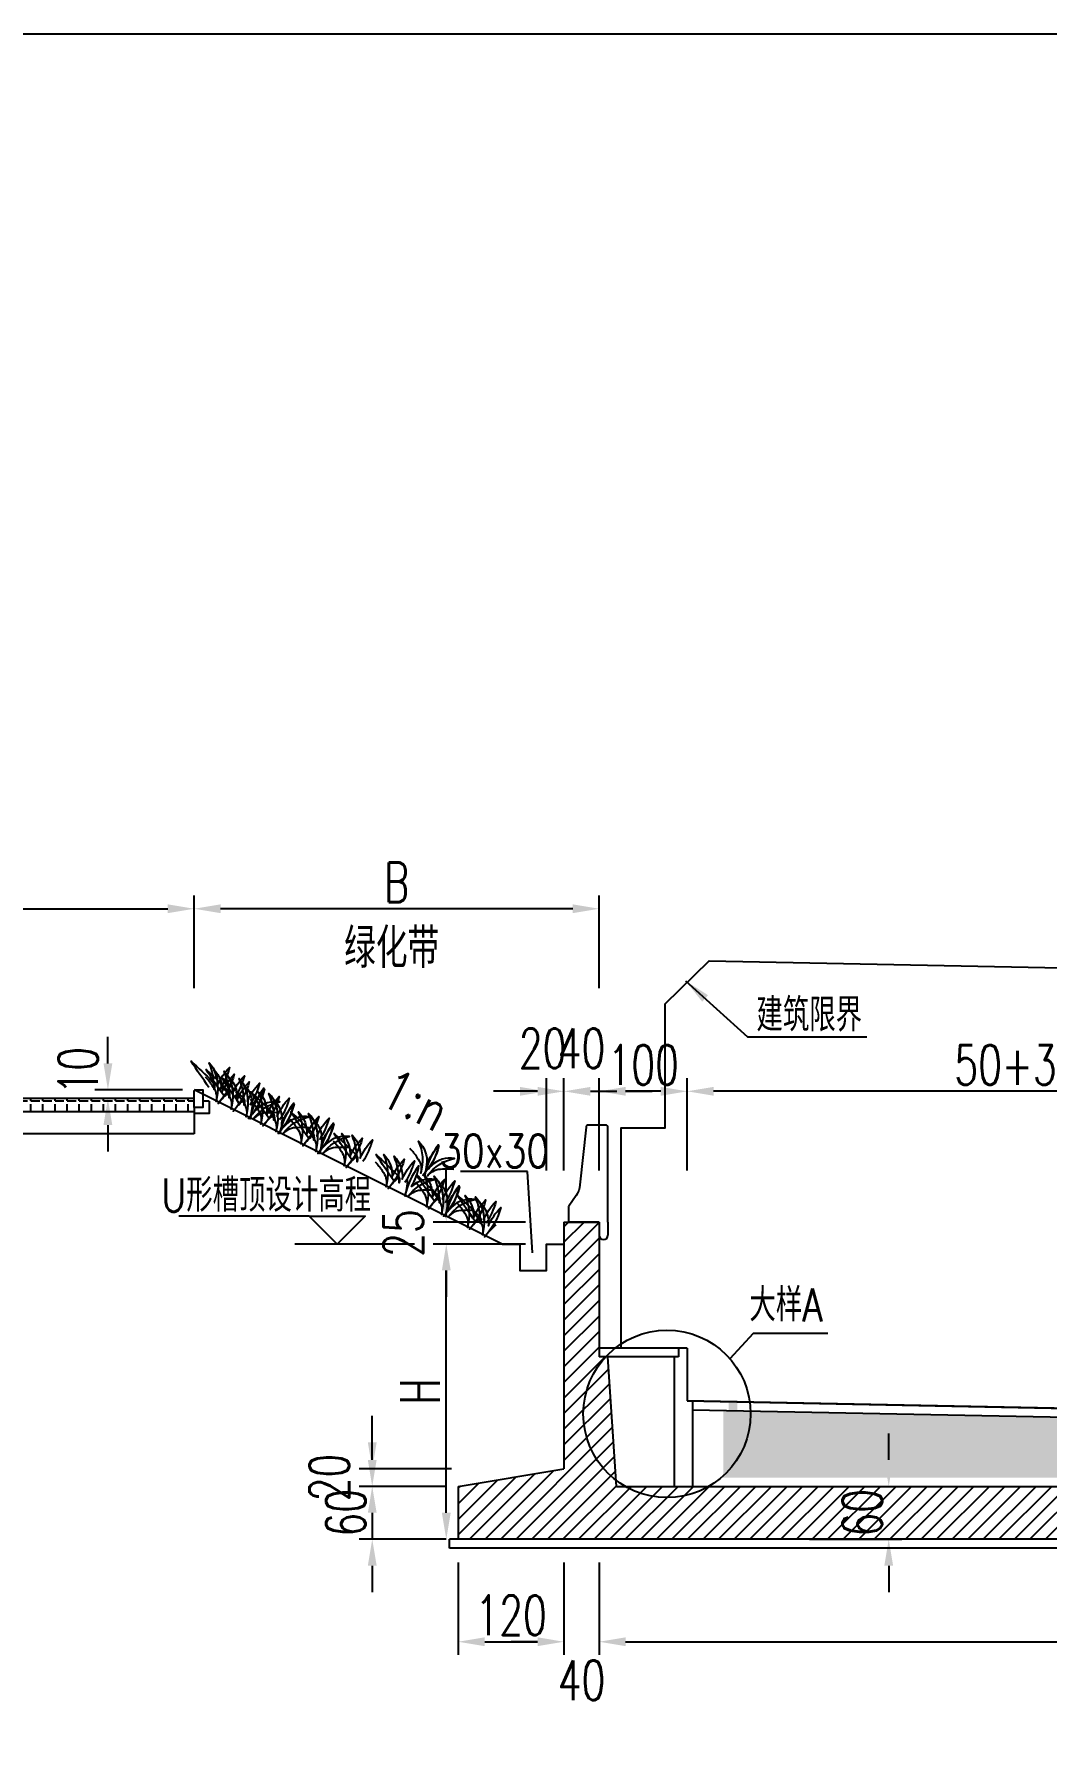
# Model space of a CAD drawing. Header units: millimetres. Extents: x -5615 to 11854, y -4751 to 15404.
# Drawn here: x -534 to 615, y 13476 to 15404 of the extents above; entities that cross this region are included whole.
import ezdxf
from ezdxf.enums import TextEntityAlignment as Align

# ---------------------------------------------------------------- set-up
doc = ezdxf.new("R2010")
doc.units = ezdxf.units.MM
doc.header["$LTSCALE"] = 0.25
doc.header["$MEASUREMENT"] = 0
for name, color, linetype in [('1', 3, 'Continuous'), ('3', 3, 'Continuous'), ('填充', 8, 'Continuous'), ('建筑限界', 9, 'Continuous'), ('文字', 7, 'Continuous'), ('标注', 7, 'Continuous'), ('次轮廓线', 7, 'Continuous'), ('路面结构', 2, 'Continuous'), ('轮廓线', 1, 'Continuous')]:
    doc.layers.add(name, color=color, linetype=linetype)
doc.styles.get("Standard").update_dxf_attribs({"font": 'simplex1.shx', "width": 0.7, "bigfont": 'hztxt.shx'})
doc.dimstyles.new('150', dxfattribs={"dimscale": 15, "dimtxt": 3, "dimasz": 2, "dimexe": 1, "dimexo": 1, "dimgap": 0.5, "dimtad": 1, "dimdec": 1, "dimdsep": 46, "dimtxsty": 'Standard', "dimcen": 0.5, "dimadec": 0, "dimazin": 0, "dimtfac": 1, "dimtdec": 1, "dimtofl": 0, "dimtmove": 2, "dimatfit": 3, "dimfxl": 0, "dimtolj": 1, "dimtzin": 0, "dimarcsym": 0})

# ---------------------------------------------------------------- blocks, each defined once
blk = doc.blocks.new('*D111')
at = {"layer": '标注', "color": 0, "lineweight": -2}
for p, q in [((-52.1315214176575, 13669.92269781714), (-52.1315214176575, 13564.92269781714)), ((67.8684785823425, 13669.92269781714), (67.8684785823425, 13564.92269781714)), ((-22.1315214176575, 13579.92269781714), (37.8684785823425, 13579.92269781714))]:
    blk.add_line(p, q, dxfattribs=at)
at = {"layer": '标注', "color": 0}
for points in [[(-22.1315214176575, 13584.92269781714), (-22.1315214176575, 13574.92269781714), (-52.1315214176575, 13579.92269781714)], [(37.8684785823425, 13584.92269781714), (37.8684785823425, 13574.92269781714), (67.8684785823425, 13579.92269781714)]]:
    blk.add_solid(points, dxfattribs=at)
at = {"layer": '标注', "color": 0, "insert": (7.868478582342503, 13609.92269781714), "char_height": 45, "attachment_point": 5}
blk.add_mtext('\\A1;120', dxfattribs=at)
blk = doc.blocks.new('*D112')
at = {"layer": '标注', "color": 0, "lineweight": -2}
for p, q in [((67.8684785823425, 13669.92269781714), (67.8684785823425, 13564.92269781714)), ((107.8684785823425, 13669.92269781714), (107.8684785823425, 13564.92269781714)), ((37.8684785823425, 13579.92269781714), (7.868478582342505, 13579.92269781714)), ((137.8684785823425, 13579.92269781714), (167.8684785823425, 13579.92269781714))]:
    blk.add_line(p, q, dxfattribs=at)
at = {"layer": '标注', "color": 0}
for points in [[(37.8684785823425, 13584.92269781714), (37.8684785823425, 13574.92269781714), (67.8684785823425, 13579.92269781714)], [(137.8684785823425, 13584.92269781714), (137.8684785823425, 13574.92269781714), (107.8684785823425, 13579.92269781714)]]:
    blk.add_solid(points, dxfattribs=at)
at = {"layer": '标注', "color": 0, "insert": (87.8684785823425, 13536.20894078703), "char_height": 45, "attachment_point": 5}
blk.add_mtext('\\A1;40', dxfattribs=at)
blk = doc.blocks.new('*D113')
at = {"layer": '标注', "color": 0, "lineweight": -2}
for p, q in [((107.8684785823425, 13669.92269781714), (107.8684785823425, 13564.92269781714)), ((1382.868478582343, 13669.92269781714), (1382.868478582343, 13564.92269781714)), ((137.8684785823425, 13579.92269781714), (1352.868478582343, 13579.92269781714))]:
    blk.add_line(p, q, dxfattribs=at)
at = {"layer": '标注', "color": 0}
for points in [[(137.8684785823425, 13584.92269781714), (137.8684785823425, 13574.92269781714), (107.8684785823425, 13579.92269781714)], [(1352.868478582343, 13584.92269781714), (1352.868478582343, 13574.92269781714), (1382.868478582343, 13579.92269781714)]]:
    blk.add_solid(points, dxfattribs=at)
at = {"layer": '标注', "color": 0, "insert": (745.3684785823425, 13609.92269781714), "char_height": 45, "attachment_point": 5}
blk.add_mtext('\\A1;1275', dxfattribs=at)
blk = doc.blocks.new('*D118')
at = {"layer": '标注', "color": 0, "lineweight": -2}
for p, q in [((-149.8494937678873, 13786.23591390745), (-149.8494937678873, 13816.23591390745)), ((-67.13152141765751, 13756.23591390745), (-164.8494937678873, 13756.23591390745)), ((-67.13152141765735, 13696.23591390745), (-164.8494937678873, 13696.23591390745)), ((-149.8494937678873, 13666.23591390745), (-149.8494937678873, 13636.23591390745))]:
    blk.add_line(p, q, dxfattribs=at)
at = {"layer": '标注', "color": 0}
for points in [[(-154.8494937678873, 13786.23591390745), (-144.8494937678873, 13786.23591390745), (-149.8494937678873, 13756.23591390745)], [(-154.8494937678873, 13666.23591390745), (-144.8494937678873, 13666.23591390745), (-149.8494937678873, 13696.23591390745)]]:
    blk.add_solid(points, dxfattribs=at)
at = {"layer": '标注', "color": 0, "insert": (-179.8494937678895, 13726.23591390745), "char_height": 45, "attachment_point": 5, "rotation": 90}
blk.add_mtext('\\A1;60', dxfattribs=at)
blk = doc.blocks.new('*D119')
at = {"layer": '标注', "color": 0, "lineweight": -2}
for p, q in [((-149.8494937678873, 13806.23591390745), (-149.8494937678873, 13836.23591390745)), ((-59.84949376788735, 13776.23591390745), (-164.8494937678873, 13776.23591390745)), ((-67.13152141765751, 13756.23591390745), (-164.8494937678874, 13756.23591390745)), ((-149.8494937678874, 13726.23591390745), (-149.8494937678874, 13696.23591390745))]:
    blk.add_line(p, q, dxfattribs=at)
at = {"layer": '标注', "color": 0}
for points in [[(-154.8494937678873, 13806.23591390745), (-144.8494937678873, 13806.23591390745), (-149.8494937678873, 13776.23591390745)], [(-154.8494937678874, 13726.23591390745), (-144.8494937678874, 13726.23591390745), (-149.8494937678874, 13756.23591390745)]]:
    blk.add_solid(points, dxfattribs=at)
at = {"layer": '标注', "color": 0, "insert": (-198.5994937678896, 13766.23591390745), "char_height": 45, "attachment_point": 5, "rotation": 90}
blk.add_mtext('\\A1;20', dxfattribs=at)
blk = doc.blocks.new('*D120')
at = {"layer": '标注', "color": 0, "lineweight": -2}
for p, q in [((436.6687568407087, 13786.23591390745), (436.6687568407087, 13816.23591390745)), ((346.6687568407087, 13756.23591390745), (451.6687568407087, 13756.23591390745)), ((346.6687568407087, 13696.23591390745), (451.6687568407087, 13696.23591390745)), ((436.6687568407087, 13666.23591390745), (436.6687568407087, 13636.23591390745))]:
    blk.add_line(p, q, dxfattribs=at)
at = {"layer": '标注', "color": 0}
for points in [[(431.6687568407087, 13786.23591390745), (441.6687568407087, 13786.23591390745), (436.6687568407087, 13756.23591390745)], [(431.6687568407087, 13666.23591390745), (441.6687568407087, 13666.23591390745), (436.6687568407087, 13696.23591390745)]]:
    blk.add_solid(points, dxfattribs=at)
at = {"layer": '标注', "color": 0, "insert": (406.6687568407065, 13726.23591390745), "char_height": 45, "attachment_point": 5, "rotation": 90}
blk.add_mtext('\\A1;60', dxfattribs=at)
blk = doc.blocks.new('*D121')
at = {"layer": '标注', "color": 0, "lineweight": -2}
for p, q in [((67.86847858234252, 14114.54775119438), (67.86847858234253, 14219.54775119438)), ((107.8684785823425, 14114.54775119438), (107.8684785823425, 14219.54775119438)), ((37.86847858234253, 14204.54775119438), (7.868478582342533, 14204.54775119438)), ((137.8684785823425, 14204.54775119438), (167.8684785823425, 14204.54775119438))]:
    blk.add_line(p, q, dxfattribs=at)
at = {"layer": '标注', "color": 0}
for points in [[(37.86847858234253, 14209.54775119438), (37.86847858234253, 14199.54775119438), (67.86847858234253, 14204.54775119438)], [(137.8684785823425, 14209.54775119438), (137.8684785823425, 14199.54775119438), (107.8684785823425, 14204.54775119438)]]:
    blk.add_solid(points, dxfattribs=at)
at = {"layer": '标注', "color": 0, "insert": (87.86847858234253, 14253.29775119438), "char_height": 45, "attachment_point": 5}
blk.add_mtext('\\A1;40', dxfattribs=at)
blk = doc.blocks.new('*D140')
at = {"layer": '标注', "color": 0, "lineweight": -2}
for p, q in [((24.2229863530083, 14031.23591390745), (-80.77701364699169, 14031.23591390745)), ((-65.77701364699178, 13726.23591390745), (-65.7770136469917, 14001.23591390745)), ((-65.77701364699178, 13696.23591390745), (-80.77701364699178, 13696.23591390745))]:
    blk.add_line(p, q, dxfattribs=at)
at = {"layer": '标注', "color": 0}
for points in [[(-70.7770136469917, 14001.23591390745), (-60.7770136469917, 14001.23591390745), (-65.7770136469917, 14031.23591390745)], [(-70.77701364699178, 13726.23591390745), (-60.77701364699177, 13726.23591390745), (-65.77701364699178, 13696.23591390745)]]:
    blk.add_solid(points, dxfattribs=at)
at = {"layer": '标注', "color": 0, "insert": (-95.77701364699396, 13863.73591390745), "char_height": 45, "attachment_point": 5, "rotation": 90}
blk.add_mtext('\\A1;H', dxfattribs=at)
blk = doc.blocks.new('*D141')
at = {"layer": '标注', "color": 0, "lineweight": -2}
for p, q in [((207.8684785823291, 14114.54775119438), (207.8684785823291, 14219.54775119438)), ((1382.86847858233, 14114.54775119438), (1382.86847858233, 14219.54775119438)), ((1352.86847858233, 14204.54775119438), (237.8684785823291, 14204.54775119438))]:
    blk.add_line(p, q, dxfattribs=at)
at = {"layer": '标注', "color": 0}
for points in [[(237.8684785823291, 14209.54775119438), (237.8684785823291, 14199.54775119438), (207.8684785823291, 14204.54775119438)], [(1352.86847858233, 14209.54775119438), (1352.86847858233, 14199.54775119438), (1382.86847858233, 14204.54775119438)]]:
    blk.add_solid(points, dxfattribs=at)
at = {"layer": '标注', "color": 0, "insert": (795.3684785823295, 14234.54775119438), "char_height": 45, "attachment_point": 5}
blk.add_mtext('\\A1;50+375+2x350+50=1175', dxfattribs=at)
blk = doc.blocks.new('*D142')
at = {"layer": '标注', "color": 0, "lineweight": -2}
for p, q in [((107.8684785823282, 14114.54775119438), (107.8684785823282, 14219.54775119438)), ((207.8684785823291, 14114.54775119438), (207.8684785823291, 14219.54775119438)), ((177.8684785823291, 14204.54775119438), (137.8684785823282, 14204.54775119438))]:
    blk.add_line(p, q, dxfattribs=at)
at = {"layer": '标注', "color": 0}
for points in [[(137.8684785823282, 14209.54775119438), (137.8684785823282, 14199.54775119438), (107.8684785823282, 14204.54775119438)], [(177.8684785823291, 14209.54775119438), (177.8684785823291, 14199.54775119438), (207.8684785823291, 14204.54775119438)]]:
    blk.add_solid(points, dxfattribs=at)
at = {"layer": '标注', "color": 0, "insert": (157.8684785823287, 14234.54775119438), "char_height": 45, "attachment_point": 5}
blk.add_mtext('\\A1;100', dxfattribs=at)
blk = doc.blocks.new('*D281')
at = {"layer": '标注', "color": 0, "lineweight": -2}
for p, q in [((-352.1315214176557, 14321.71377721648), (-352.1315214176557, 14426.71377721648)), ((107.8684785823425, 14321.71377721648), (107.8684785823425, 14426.71377721648)), ((77.86847858234253, 14411.71377721648), (-322.1315214176557, 14411.71377721648))]:
    blk.add_line(p, q, dxfattribs=at)
at = {"layer": '标注', "color": 0}
for points in [[(-322.1315214176557, 14416.71377721648), (-322.1315214176557, 14406.71377721648), (-352.1315214176557, 14411.71377721648)], [(77.86847858234253, 14416.71377721648), (77.86847858234253, 14406.71377721648), (107.8684785823425, 14411.71377721648)]]:
    blk.add_solid(points, dxfattribs=at)
at = {"layer": '标注', "color": 0, "insert": (-122.1315214176566, 14441.71377721648), "char_height": 45, "attachment_point": 5}
blk.add_mtext('\\A1;B', dxfattribs=at)
blk = doc.blocks.new('*D280')
at = {"layer": '标注', "color": 0, "lineweight": -2}
for p, q in [((-827.1315214176557, 14321.71377721648), (-827.1315214176557, 14426.71377721648)), ((-352.1315214176557, 14321.71377721648), (-352.1315214176557, 14426.71377721648)), ((-797.1315214176557, 14411.71377721648), (-382.1315214176557, 14411.71377721648))]:
    blk.add_line(p, q, dxfattribs=at)
at = {"layer": '标注', "color": 0}
for points in [[(-797.1315214176557, 14416.71377721648), (-797.1315214176557, 14406.71377721648), (-827.1315214176557, 14411.71377721648)], [(-382.1315214176557, 14416.71377721648), (-382.1315214176557, 14406.71377721648), (-352.1315214176557, 14411.71377721648)]]:
    blk.add_solid(points, dxfattribs=at)
at = {"layer": '标注', "color": 0, "insert": (-589.6315214176557, 14441.71377721648), "char_height": 45, "attachment_point": 5}
blk.add_mtext('\\A1;475', dxfattribs=at)
blk = doc.blocks.new('*D282')
at = {"layer": '标注', "color": 0, "lineweight": -2}
for p, q in [((-450.044247741387, 14236.23591390744), (-450.044247741387, 14266.23591390744)), ((-365.1315214176566, 14206.23591390744), (-465.044247741387, 14206.23591390744)), ((-367.1315214176557, 14196.23591390744), (-465.044247741387, 14196.23591390744)), ((-450.044247741387, 14166.23591390744), (-450.044247741387, 14136.23591390744))]:
    blk.add_line(p, q, dxfattribs=at)
at = {"layer": '标注', "color": 0}
for points in [[(-455.044247741387, 14236.23591390744), (-445.044247741387, 14236.23591390744), (-450.044247741387, 14206.23591390744)], [(-455.044247741387, 14166.23591390744), (-445.044247741387, 14166.23591390744), (-450.044247741387, 14196.23591390744)]]:
    blk.add_solid(points, dxfattribs=at)
at = {"layer": '标注', "color": 0, "insert": (-483.8116550197574, 14227.86510208247), "char_height": 45, "attachment_point": 5, "rotation": 90}
blk.add_mtext('\\A1;10', dxfattribs=at)
blk = doc.blocks.new('*D287')
at = {"layer": '标注', "color": 0, "lineweight": -2}
for p, q in [((-65.77701364699139, 14086.23591390745), (-65.77701364699138, 14116.23591390745)), ((24.22298635300862, 14056.23591390745), (-80.77701364699138, 14056.23591390745)), ((-17.13152141765746, 14031.23591390745), (-80.7770136469914, 14031.23591390745)), ((-65.7770136469914, 14001.23591390745), (-65.77701364699142, 13971.23591390745))]:
    blk.add_line(p, q, dxfattribs=at)
at = {"layer": '标注', "color": 0}
for points in [[(-70.77701364699139, 14086.23591390745), (-60.77701364699139, 14086.23591390745), (-65.77701364699139, 14056.23591390745)], [(-70.7770136469914, 14001.23591390745), (-60.77701364699141, 14001.23591390745), (-65.7770136469914, 14031.23591390745)]]:
    blk.add_solid(points, dxfattribs=at)
at = {"layer": '标注', "color": 0, "insert": (-114.5270136469937, 14043.73591390745), "char_height": 45, "attachment_point": 5, "rotation": 90}
blk.add_mtext('\\A1;25', dxfattribs=at)
blk = doc.blocks.new('*D289')
at = {"color": 0, "lineweight": -2}
for p, q in [((47.86847858234251, 14114.54775119438), (47.86847858234252, 14219.54775119438)), ((67.86847858234253, 14114.54775119438), (67.86847858234255, 14219.54775119438)), ((17.86847858234251, 14204.54775119438), (-12.13152141765749, 14204.54775119438)), ((97.86847858234255, 14204.54775119438), (127.8684785823425, 14204.54775119438))]:
    blk.add_line(p, q, dxfattribs=at)
at = {"color": 0}
for points in [[(17.86847858234251, 14209.54775119438), (17.86847858234251, 14199.54775119438), (47.86847858234251, 14204.54775119438)], [(97.86847858234255, 14209.54775119438), (97.86847858234255, 14199.54775119438), (67.86847858234255, 14204.54775119438)]]:
    blk.add_solid(points, dxfattribs=at)
at = {"color": 0, "insert": (43.64044113400453, 14253.29775119438), "char_height": 45, "attachment_point": 5}
blk.add_mtext('\\A1;20', dxfattribs=at)

msp = doc.modelspace()

# ---------------------------------------------------------------- hatches: boundary and pattern name
at = {"layer": '填充'}
h = msp.add_hatch(dxfattribs=at)
h.set_pattern_fill('ANGLE', color=256, scale=50, style=0)
h.set_pattern_definition([(7.016477563892661e-15, (-69.99999999999906, 9546.389260712505), (0, 13.75), [9.999999999999998, -3.749999999999999]), (90, (-69.99999999999906, 9546.389260712505), (-13.75, 8.419168682528844e-16), [10, -3.75])])
h.paths.add_polyline_path([(-352.1315214176557, 14196.23591390744), (-352.1315214176557, 14181.23591390744), (-827.1315214176552, 14181.23591390744), (-827.1315214176557, 14196.23591390744)])
h = msp.add_hatch(dxfattribs=at)
h.set_pattern_fill('ANSI31', color=256, scale=100, style=0)
h.set_pattern_definition([(45, (0, 0), (-8.838834764831843, 8.838834764831844), [])])
h.paths.add_polyline_path([(232.3263399183552, 13756.23591390745), (137.3484534280867, 13756.23591390745, 0.2678771760610429)], flags=17)
h.paths.add_polyline_path([(117.8684785823427, 13903.23591390744), (115.2948503334721, 13903.23591390744, 0.1896001760084784), (89.83739667322084, 13838.51470989682, 0.2333694449542162), (127.0628752786967, 13763.10181525914)], flags=17)
h.paths.add_polyline_path([(1482.868478582342, 13696.23591390745), (1482.868478582342, 13756.23591390745), (232.3263399183553, 13756.23591390745, -0.2678771760610434), (137.3484534280866, 13756.23591390745), (127.5133567911507, 13756.23591390745), (127.0628752786965, 13763.10181525914, -0.233369444954216), (89.83739667322084, 13838.51470989682, -0.1896001760084784), (115.2948503334721, 13903.23591390744), (107.8684785823425, 13903.23591390744), (107.8684785823425, 14056.23591390745), (67.86847858234253, 14056.23591390745), (67.8684785823425, 13776.23591390745), (-52.13152141765753, 13756.23591390745), (-52.13152141765752, 13696.23591390745)])
h.paths.add_polyline_path([(372.9187568407065, 13697.66091390745), (372.9187568407065, 13754.81091390745), (440.4187568407065, 13754.81091390745), (440.4187568407065, 13697.66091390745)], flags=24)
h = msp.add_hatch(dxfattribs=at)
h.set_pattern_fill('AR-CONC', color=256, scale=5, style=0)
h.set_pattern_definition([(130, (2965.736957164671, 9381.389260712496), (-35.86300913003767, -3.137606749129755), [3.75, -41.25]), (185, (2965.736957164671, 9381.389260712496), (6.937566680650001, 37.60960668500059), [3, -33]), (79.54860000000001, (2962.748373164672, 9381.127793712496), (-28.92546908570108, 34.47197710304768), [3.1870095, -35.0571056]), (133.8158, (2965.736957164671, 9391.389260712496), (-53.36205243128222, -8.275950716450904), [5.625, -61.875]), (83.3644, (2961.290119914672, 9390.699595362496), (-46.73313527743517, 48.70589354502209), [4.780514399999996, -52.58564999999997]), (188.8158, (2965.736957164671, 9391.389260712496), (-46.73309725668136, 48.70593004626623), [4.499999999999996, -49.49999999999997]), (159, (2960.736957164671, 9388.889260712496), (-29.84535260592308, -20.13094453326694), [3.75, -41.25]), (214, (2960.736957164671, 9388.889260712496), (-12.16576659607909, 36.25750225234265), [3, -33]), (108.5486, (2958.249845514672, 9387.211680412496), (-42.0111314290745, 16.12652483549762), [3.187009499999998, -35.05710559999997]), (142.5, (2965.736957164671, 9381.389260712496), (-0.6079927658645334, 16.64469269156557), [0, -32.59999999999999, 0, -33.5, 0, -33.125]), (172.5, (2965.736957164671, 9381.389260712496), (-13.15347687210743, 19.72058559411801), [0, -19.1, 0, -31.85, 0, -12.625]), (212.5, (2976.886957164672, 9381.389260712496), (-26.69112180862045, -1.12774358671899), [0, -12.49999999999999, 0, -38.99999999999997, 0, -51.74999999999997]), (222.5, (2981.886957164672, 9381.389260712496), (-29.15930846711931, 5.005249116615882), [0, -16.25, 0, -25.9, 0, -36.75])])
h.paths.add_polyline_path([(1382.86847858233, 13819.73591390744), (1482.868478582329, 13817.73591390744), (1482.868478582329, 13766.23591390744), (1382.86847858233, 13766.23591390744)])
h.paths.add_polyline_path([(248.8684785823291, 13842.41591390744), (254.8684785823291, 13842.29591390744), (254.8684785823291, 13852.29591390744), (264.86847858233, 13852.09591390744), (264.8684785823282, 13842.09591390744), (279.7806543084055, 13841.79767039292, -0.008641305280392253), (279.8373966732208, 13838.51470989682, -0.2108359272840689), (248.8684785823291, 13768.33621924941)])
edge = h.paths.add_edge_path()
edge.add_line((1327.868478582342, 13766.23591390744), (1327.868478582342, 13820.83591390744))
edge.add_line((1327.868478582342, 13820.83591390744), (279.7806543084055, 13841.79767039292))
edge.add_arc((184.8373966731945, 13838.51470989682), 95.00000000002632, -49.53737339331849, 1.98039199580478, ccw=False)
edge.add_line((246.4878277367982, 13766.23591390744), (1327.868478582342, 13766.23591390744))

# ---------------------------------------------------------------- linework, layer by layer
for p, q in [((-352.1315214176557, 14181.23591390744), (-827.1315214176557, 14181.23591390744)), ((-352.1315214176557, 14156.23591390744), (-827.1315214176557, 14156.23591390744)), ((26.48649260302773, 14113.59814590102), (-49.65208690142026, 14113.59814590102)), ((32.21676964065409, 14021.16485830823), (26.48649260302773, 14113.59814590102)), ((-221.4656276702601, 14063.05571906084), (-369.6161659031274, 14063.05571906084)), ((107.8684785823425, 14056.23591390745), (72.86847858234432, 14056.23591390745)), ((-101.8849409917759, 14031.23591390744), (-237.7736062642591, 14031.23591390744)), ((282.8854357706616, 13929.60163593001), (256.3425532101739, 13901.06079361615)), ((367.4947589686883, 13929.60163593001), (282.8854357706616, 13929.60163593001))]:
    msp.add_line(p, q)
msp.add_lwpolyline([(-3642.808842408347, 15404.42194317582), (5321.535697855645, 15404.42194317582), (5321.535697855645, -4750.69821711781), (-3642.808842408347, -4750.69821711781)], close=True)
msp.add_lwpolyline([(117.8684785823443, 14056.23591390745), (117.8684785823443, 14163.73591390745, 0.414213562373095), (115.3684785823443, 14166.23591390745), (95.4203983563666, 14166.23591390745, 0.3839792986595361), (92.93398881280791, 14163.99623598046), (86.05026103376657, 14098.24781039859, -0.1263331657491093), (81.63381781413773, 14086.35800240123), (73.31505366816044, 14074.37898203102, 0.1529225105705336), (72.86847858234432, 14072.95299250729), (72.86847858234432, 14056.23591390745)], format="xyb")
msp.add_circle((184.8373966732208, 13838.51470989682), 95)
at = {"layer": '1', "color": 1, "linetype": 'Continuous'}
msp.add_line((-352.1315214176557, 14186.23591390744), (-352.1315214176557, 14156.23591390744), dxfattribs=at)
msp.add_lwpolyline([(-352.1315214176557, 14204.23591390744, -0.414213562373095), (-350.1315214176575, 14206.23591390744), (-342.1315214176557, 14206.23591390744), (-342.1315214176557, 14186.23591390744), (-352.1315214176557, 14186.23591390744)], format="xyb", close=True, dxfattribs=at)
msp.add_lwpolyline([(-335.1315214176557, 14193.23591390744), (-335.1315214176557, 14179.23591390744), (-352.1315214176557, 14179.23591390744)], dxfattribs=at)
at = {"layer": '3', "color": 9}
for points in [[(-335.2974346956815, 14209.04998964486, -0.01337500896719315), (-355.4996691022965, 14238.74424425296, -0.001491993746188416), (-331.4625811834288, 14215.83340193799, -0.3024069964446792), (-329.4317689903518, 14206.71209475353, 0.1063995794464212), (-335.1195825832382, 14236.91341160791, -0.2267194896298997), (-325.783109443213, 14210.96718985532, -0.09120295402058273), (-311.8994244716204, 14231.6360631917, -0.074281971914058), (-322.8960597170916, 14206.96322693202)], [(-339.519133623844, 14221.16717115475, -0.03949780347352688), (-331.5846083185133, 14210.86111083704, -0.232086957546342), (-327.2121555842391, 14192.84205781191, 0.1911866529753958), (-329.8091989490977, 14229.22491512235, -0.2267194896298997), (-320.4727258090725, 14203.27869336976, -0.09120295402058273), (-306.5890408374762, 14223.94756670614, -0.12390744431983), (-324.842817873649, 14190.77493913743, -0.06249467686856387), (-311.6443873230287, 14204.21411659545)], [(-318.3238339383261, 14199.62901608736, -0.01337500896719315), (-338.526068344941, 14229.32327069545, -0.001491993746188416), (-314.4889804260733, 14206.41242838048, -0.3024069964446792), (-312.4581682329963, 14197.29112119603, 0.1063995794464212), (-318.1459818258827, 14227.49243805041, -0.2267194896298997), (-308.8095086858575, 14201.54621629782, -0.09120295402058273), (-294.9258237142649, 14222.2150896342, -0.074281971914058), (-305.9224589597361, 14197.54225337452)], [(-322.37562383558, 14212.59541626062, -0.03949780347352688), (-314.4410985302493, 14202.28935594291, -0.232086957546342), (-310.068645795975, 14184.27030291778, 0.1911866529753958), (-312.6656891608336, 14220.65316022822, -0.2267194896298997), (-303.3292160208084, 14194.70693847563, -0.09120295402058273), (-289.4455310492121, 14215.37581181201, -0.12390744431983), (-307.6993080853849, 14182.2031842433, -0.06249467686856387), (-294.5008775347646, 14195.64236170133)], [(-301.180324150062, 14191.05726119323, -0.01337500896719315), (-321.3825585566769, 14220.75151580133, -0.001491993746188416), (-297.3454706378093, 14197.84067348636, -0.3024069964446792), (-295.3146584447322, 14188.7193663019, 0.1063995794464212), (-301.0024720376186, 14218.92068315628, -0.2267194896298997), (-291.6659988975935, 14192.97446140369, -0.09120295402058273), (-277.7823139260008, 14213.64333474007, -0.074281971914058), (-288.778949171472, 14188.97049848039)], [(-305.2321140473168, 14204.02366136649, -0.03949780347352688), (-297.2975887419866, 14193.71760104877, -0.232086957546342), (-292.9251360077124, 14175.69854802365, 0.1911866529753958), (-295.5221793725709, 14212.08140533409, -0.2267194896298997), (-286.1857062325457, 14186.1351835815, -0.09120295402058273), (-272.3020212609495, 14206.80405691788, -0.12390744431983), (-290.5557982971222, 14173.63142934917, -0.06249467686856387), (-277.357367746502, 14187.0706068072)], [(-288.6029346468554, 14195.70907166626, -0.03949780347352688), (-280.6684093415251, 14185.40301134855, -0.232086957546342), (-276.2959566072504, 14167.38395832341, 0.1911866529753958), (-278.8929999721095, 14203.76681563386, -0.2267194896298997), (-269.5565268320843, 14177.82059388127, -0.09120295402058273), (-255.672841860488, 14198.48946721765, -0.12390744431983), (-273.9266188966608, 14165.31683964894, -0.06249467686856387), (-260.7281883460405, 14178.75601710696)], [(-255.2989736338868, 14179.99126433861, 0.03949780347352688), (-268.3045370712539, 14180.15524839224, 0.232086957546342), (-285.3432511319215, 14172.84177876458, -0.1911866529753958), (-254.6787392646565, 14192.59385845896, 0.2267194896298997), (-281.0376005507446, 14184.49530391942, 0.09120295402058273), (-272.8327128645951, 14208.00357589853, 0.12390744431983), (-288.4185486978586, 14173.49697772837, 0.06249467686856387), (-285.5862650618101, 14192.11922864367)], [(-267.4076349613374, 14174.17091659887, -0.01337500896719315), (-287.6098693679528, 14203.86517120696, -0.001491993746188416), (-263.5727814490851, 14180.954328892, -0.3024069964446792), (-261.5419692560076, 14171.83302170754, 0.1063995794464212), (-267.2297828488945, 14202.03433856192, -0.2267194896298997), (-257.8933097088693, 14176.08811680933, -0.09120295402058273), (-244.0096247372767, 14196.75699014571, -0.074281971914058), (-255.0062599827479, 14172.08415388603)], [(-271.4594248585927, 14187.13731677213, -0.03949780347352688), (-263.5248995532625, 14176.83125645441, -0.232086957546342), (-259.1524468189878, 14158.81220342928, 0.1911866529753958), (-261.7494901838468, 14195.19506073973, -0.2267194896298997), (-252.4130170438216, 14169.24883898714, -0.09120295402058273), (-238.5293320722253, 14189.91771232352, -0.12390744431983), (-256.7831091083981, 14156.74508475481, -0.06249467686856387), (-243.5846785577778, 14170.18426221283)], [(-221.5262844451617, 14163.10491974424, 0.03949780347352688), (-234.5318478825293, 14163.26890379787, 0.232086957546342), (-251.5705619431969, 14155.95543417022, -0.1911866529753958), (-220.9060500759315, 14175.7075138646, 0.2267194896298997), (-247.2649113620205, 14167.60895932506, 0.09120295402058273), (-239.06002367587, 14191.11723130416, 0.12390744431983), (-254.6458595091344, 14156.610633134, 0.06249467686856387), (-251.8135758730859, 14175.23288404931)], [(-243.4220103276543, 14173.11860950666, -0.03949780347352688), (-235.4874850223241, 14162.81254918894, -0.232086957546342), (-231.1150322880494, 14144.79349616382, 0.1911866529753958), (-233.7120756529084, 14181.17635347426, -0.2267194896298997), (-224.3756025128832, 14155.23013172167, -0.09120295402058273), (-210.4919175412869, 14175.89900505805, -0.12390744431983), (-228.7456945774597, 14142.72637748934, -0.06249467686856387), (-215.5472640268394, 14156.16555494737)], [(-222.2267106421363, 14151.58045443927, -0.01337500896719315), (-242.4289450487517, 14181.27470904736, -0.001491993746188416), (-218.3918571298841, 14158.36386673239, -0.3024069964446792), (-216.3610449368066, 14149.24255954794, 0.1063995794464212), (-222.0488585296934, 14179.44387640232, -0.2267194896298997), (-212.7123853896682, 14153.49765464973, -0.09120295402058273), (-198.8287004180756, 14174.16652798611, -0.074281971914058), (-209.8253356635468, 14149.49369172643)], [(-226.2785005393916, 14164.54685461253, -0.03949780347352688), (-218.3439752340614, 14154.24079429481, -0.232086957546342), (-213.9715224997867, 14136.22174126968, 0.1911866529753958), (-216.5685658646457, 14172.60459858013, -0.2267194896298997), (-207.2320927246205, 14146.65837682753, -0.09120295402058273), (-193.3484077530242, 14167.32725016391, -0.12390744431983), (-211.602184789197, 14134.15462259521, -0.06249467686856387), (-198.4037542385767, 14147.59380005323)], [(-176.3453601259607, 14140.51445758464, 0.03949780347352688), (-189.3509235633287, 14140.67844163827, 0.232086957546342), (-206.3896376239959, 14133.36497201062, -0.1911866529753958), (-175.7251257567304, 14153.117051705, 0.2267194896298997), (-202.0839870428194, 14145.01849716546, 0.09120295402058273), (-193.879099356669, 14168.52676914456, 0.12390744431983), (-209.4649351899334, 14134.0201709744, 0.06249467686856387), (-206.6326515538849, 14152.64242188971)], [(-194.1334266529111, 14148.47431766929, -0.03949780347352688), (-186.1989013475804, 14138.16825735157, -0.232086957546342), (-181.8264486133062, 14120.14920432644, 0.1911866529753958), (-184.4234919781647, 14156.53206163689, -0.2267194896298997), (-175.0870188381395, 14130.58583988429, -0.09120295402058273), (-161.2033338665437, 14151.25471322067, -0.12390744431983), (-179.457110902716, 14118.08208565197, -0.06249467686856387), (-166.2586803520958, 14131.52126310999)], [(-172.9381269673931, 14126.9361626019, -0.01337500896719315), (-193.1403613740081, 14156.63041720999, -0.001491993746188416), (-169.1032734551404, 14133.71957489502, -0.3024069964446792), (-167.0724612620633, 14124.59826771057, 0.1063995794464212), (-172.7602748549498, 14154.79958456495, -0.2267194896298997), (-163.4238017149246, 14128.85336281236, -0.09120295402058273), (-149.5401167433324, 14149.52223614874, -0.074281971914058), (-160.5367519888032, 14124.84939988906)], [(-106.9899168646484, 14139.90256277516, -0.03949780347352688), (-99.05539155931771, 14129.59650245744, -0.232086957546342), (-94.68293882504346, 14111.57744943231, 0.1911866529753958), (-97.27998218990203, 14147.96030674276, -0.2267194896298997), (-87.94350904987684, 14122.01408499016, -0.09120295402058273), (-74.05982407828103, 14142.68295832654, -0.12390744431983), (-92.31360111445335, 14109.51033075784, -0.06249467686856387), (-79.11517056383306, 14122.94950821586)], [(-57.05677645121747, 14115.87016574727, 0.03949780347352688), (-70.062339888585, 14116.0341498009, 0.232086957546342), (-87.10105394925264, 14108.72068017324, -0.1911866529753958), (-56.43654208198674, 14128.47275986763, 0.2267194896298997), (-82.79540336807574, 14120.37420532809, 0.09120295402058273), (-74.59051568192578, 14143.88247730719, 0.12390744431983), (-90.17635151519013, 14109.37587913703, 0.06249467686856387), (-87.34406787914119, 14127.99813005234)], [(-146.4675314891892, 14124.64137008743, -0.03949780347352688), (-138.533006183859, 14114.33530976971, -0.232086957546342), (-134.1605534495843, 14096.31625674458, 0.1911866529753958), (-136.7575968144433, 14132.69911405503, -0.2267194896298997), (-127.4211236744181, 14106.75289230243, -0.09120295402058273), (-113.5374387028218, 14127.42176563882, -0.12390744431983), (-131.7912157389942, 14094.24913807011, -0.06249467686856387), (-118.5927851883743, 14107.68831552813)], [(-125.2722318036712, 14103.10321502004, -0.01337500896719315), (-145.4744662102862, 14132.79746962813, -0.001491993746188416), (-121.437378291419, 14109.88662731316, -0.3024069964446792), (-119.4065660983415, 14100.76532012871, 0.1063995794464212), (-125.0943796912279, 14130.96663698309, -0.2267194896298997), (-115.7579065512027, 14105.0204152305, -0.09120295402058273), (-101.8742215796105, 14125.68928856688, -0.074281971914058), (-112.8708568250817, 14101.0164523072)], [(-79.3908812874956, 14092.03721816541, 0.03949780347352688), (-92.39644472486313, 14092.20120221904, 0.232086957546342), (-109.4351587855308, 14084.88773259138, -0.1911866529753958), (-78.77064691826487, 14104.63981228576, 0.2267194896298997), (-105.1295082043539, 14096.54125774623, 0.09120295402058273), (-96.92462051820391, 14120.04952972533, 0.12390744431983), (-112.5104563514683, 14085.54293155517, 0.06249467686856387), (-109.6781727154193, 14104.16518247048)], [(-100.7187989806989, 14101.76700383318, -0.03949780347352688), (-92.78427367536867, 14091.46094351547, -0.232086957546342), (-88.41182094109396, 14073.44189049034, 0.1911866529753958), (-91.00886430595253, 14109.82474780078, -0.2267194896298997), (-81.67239116592779, 14083.87852604819, -0.09120295402058273), (-67.78870619433152, 14104.54739938457, -0.12390744431983), (-86.04248323050385, 14071.37477181586, -0.06249467686856387), (-72.84405267988402, 14084.81394927389)], [(-79.52349929518093, 14080.22884876579, -0.01337500896719315), (-99.72573370179586, 14109.92310337389, -0.001491993746188416), (-75.68864578292866, 14087.01226105892, -0.3024069964446792), (-73.65783358985115, 14077.89095387446, 0.1063995794464212), (-79.34564718273757, 14108.09227072884, -0.2267194896298997), (-70.00917404271237, 14082.14604897625, -0.09120295402058273), (-56.1254890711202, 14102.81492231263, -0.074281971914058), (-67.12212431659142, 14078.14208605295)], [(-83.5752891924362, 14093.19524893905, -0.03949780347352688), (-75.64076388710598, 14082.88918862134, -0.232086957546342), (-71.26831115283127, 14064.87013559621, 0.1911866529753958), (-73.86535451768984, 14101.25299290665, -0.2267194896298997), (-64.52888137766465, 14075.30677115406, -0.09120295402058273), (-50.64519640606883, 14095.97564449044, -0.12390744431983), (-68.89897344224116, 14062.80301692173, -0.06249467686856387), (-55.70054289162132, 14076.24219437976)], [(-33.64214877900528, 14069.16285191117, 0.03949780347352688), (-46.64771221637281, 14069.3268359648, 0.232086957546342), (-63.68642627704045, 14062.01336633714, -0.1911866529753958), (-33.02191440977455, 14081.76544603152, 0.2267194896298997), (-59.38077569586355, 14073.66689149198, 0.09120295402058273), (-51.17588800971359, 14097.17516347109, 0.12390744431983), (-66.76172384297794, 14062.66856530093, 0.06249467686856387), (-63.929440206929, 14081.29081621623)], [(-54.06667248871915, 14078.44094058719, -0.03949780347352688), (-46.13214718338847, 14068.13488026948, -0.232086957546342), (-41.75969444911422, 14050.11582724435, 0.1911866529753958), (-44.35673781397279, 14086.49868455479, -0.2267194896298997), (-35.02026467394759, 14060.5524628022, -0.09120295402058273), (-21.13657970235133, 14081.22133613858, -0.12390744431983), (-39.3903567385241, 14048.04870856987, -0.06249467686856387), (-26.19192618790382, 14061.4878860279)], [(-32.87137280320073, 14056.9027855198, -0.01337500896719315), (-53.07360720981612, 14086.5970401279, -0.001491993746188416), (-29.03651929094846, 14063.68619781293, -0.3024069964446792), (-27.00570709787095, 14054.56489062847, 0.1063995794464212), (-32.69352069075782, 14084.76620748285, -0.2267194896298997), (-23.35704755073263, 14058.81998573026, -0.09120295402058273), (-9.473362579140002, 14079.48885906664, -0.074281971914058), (-20.46999782461123, 14054.81602280696)], [(-36.923162700456, 14069.86918569306, -0.03949780347352688), (-28.98863739512578, 14059.56312537535, -0.232086957546342), (-24.61618466085108, 14041.54407235022, 0.1911866529753958), (-27.21322802571009, 14077.92692966066, -0.2267194896298997), (-17.8767548856849, 14051.98070790807, -0.09120295402058273), (-3.993069914088636, 14072.64958124445, -0.12390744431983), (-22.24684695026141, 14039.47695367574, -0.06249467686856387), (-9.048416399641127, 14052.91613113377)]]:
    msp.add_lwpolyline(points, format="xyb", dxfattribs=at)
at = {"layer": '建筑限界'}
for points in [[(132.8684785823434, 13913.23591390744), (132.8684785823434, 14163.23591390744), (182.8684785823434, 14163.23591390744), (182.8684785823434, 14303.73591390743), (232.8684785823433, 14352.73591390743), (1357.868478582344, 14330.23591390743), (1407.868478582344, 14279.23591390743), (1407.868478582345, 13929.73591390745)], [(1382.868478582343, 13829.73591390743), (207.8684785823432, 13853.23591390743)]]:
    msp.add_lwpolyline(points, dxfattribs=at)
at = {"layer": '次轮廓线'}
for p, q in [((207.8684785823291, 13913.23591390744), (107.8684785823282, 13913.23591390744)), ((197.8684785823291, 13903.23591390744), (107.8684785823291, 13903.23591390744)), ((192.8684785823291, 13903.23591390744), (192.8684785823291, 13756.23591390745)), ((197.8684785823291, 13913.23591390744), (197.8684785823291, 13903.23591390744)), ((207.8684785823291, 13913.23591390744), (207.8684785823291, 13853.13591390744)), ((207.8684785823282, 13853.23591390744), (1382.86847858233, 13829.73591390744)), ((213.8684785823291, 13853.11591390744), (213.8684785823291, 13756.23591390745)), ((213.8684785823291, 13843.11591390744), (1482.868478582329, 13817.73591390744)), ((-62.13152141765738, 13686.23591390745), (-62.13152141765738, 13696.23591390745)), ((3027.868478582343, 13686.23591390745), (-62.13152141765738, 13686.23591390745))]:
    msp.add_line(p, q, dxfattribs=at)
msp.add_lwpolyline([(-221.4656276702601, 14063.05571906084), (-157.8260173634673, 14063.05571906084), (-189.6458225168619, 14031.23591390744)], close=True, dxfattribs=at)
at = {"layer": '路面结构', "color": 1}
msp.add_lwpolyline([(-335.1315214176557, 14193.23591390744), (-342.131521417652, 14193.23591390744)], dxfattribs=at)
at = {"layer": '轮廓线'}
for p, q in [((-352.1315214176557, 14196.23591390744), (-827.1315214176557, 14196.23591390744)), ((-2.131521417657467, 14031.23591390745), (-352.1315214176557, 14206.23591390744)), ((67.86847858234252, 14056.23591390745), (107.8684785823425, 14056.23591390744)), ((67.86847858234253, 14056.23591390745), (67.86847858234252, 13776.23591390745)), ((107.8684785823425, 14056.23591390745), (107.8684785823425, 13903.23591390744)), ((117.8684785823443, 14056.23591390745), (117.8684785823443, 14041.23591390745)), ((127.5133567911507, 13756.23591390745), (117.8684785823425, 13903.23591390744)), ((-52.13152141765751, 13756.23591390745), (67.86847858234252, 13776.23591390745)), ((-52.13152141765754, 13756.23591390745), (-52.13152141765752, 13696.23591390745)), ((127.5133567911507, 13756.23591390745), (2837.756119031782, 13756.23591390745)), ((3027.868478582343, 13696.23591390745), (-62.13152141765738, 13696.23591390745))]:
    msp.add_line(p, q, dxfattribs=at)
msp.add_lwpolyline([(-2.131521417657495, 14031.23591390745), (17.8684785823425, 14031.23591390745), (17.8684785823425, 14001.23591390745), (47.8684785823425, 14001.23591390745), (47.8684785823425, 14031.23591390745), (67.8684785823425, 14031.23591390745)], dxfattribs=at)
msp.add_arc((112.8684785823443, 14041.23591390745), 5, 180, 7.016477563892661e-15, dxfattribs=at)

# ---------------------------------------------------------------- texts
at = {"layer": '文字', "width": 0.8}
for s, height, p in [('绿化带', 45, (-127.7808313044806, 14367.05684301731)), ('建筑限界', 37.5, (346.4339944289093, 14291.26611674354)), ('30x30', 37.5, (-11.26330513339011, 14136.77017917859)), ('U形槽顶设计高程', 37.50000000000001, (-270.2498883588485, 14086.68253355178)), ('大样A', 37.5, (320.0470578385596, 13962.1835044349))]:
    msp.add_text(s, height=height, dxfattribs=at).set_placement(p, align=Align.MIDDLE_CENTER)
msp.add_text('1:n', height=45, rotation=333.2584345132075, dxfattribs=at).set_placement((-100.8839361108685, 14194.71028812995), align=Align.MIDDLE_CENTER)

# ---------------------------------------------------------------- dimensions: what is measured, and where the dimension line sits
dim = msp.add_linear_dim(base=(67.86847858234255, 14204.54775119438), p1=(47.8684785823425, 14031.23591390745), p2=(67.86847858234253, 14056.23591390745), dimstyle='150')
dim.commit()
dim.dimension.update_dxf_attribs({"geometry": '*D289', "text_midpoint": (43.64044113400453, 14253.29775119438), "dimtype": 160})
at = {"layer": '标注'}
for base, p1, p2, angle, picture, middle in [((-352.1315214176557, 14411.71377721648), (-827.1315214176557, 14196.23591390744), (-352.1315214176557, 14196.23591390744), 180, '*D280', (-589.6315214176557, 14441.71377721648)), ((-65.7770136469914, 14031.23591390745), (67.86847858234253, 14056.23591390745), (-2.131521417657467, 14031.23591390745), 90, '*D287', (-114.5270136469937, 14043.73591390745)), ((-149.8494937678873, 13776.23591390745), (-52.13152141765751, 13756.23591390745), (67.86847858234252, 13776.23591390745), 90, '*D119', (-198.5994937678896, 13766.23591390745)), ((-149.8494937678873, 13756.23591390745), (-52.13152141765736, 13696.23591390745), (-52.13152141765751, 13756.23591390745), 90, '*D118', (-179.8494937678895, 13726.23591390745)), ((436.6687568407087, 13696.23591390745), (127.5133567911507, 13756.23591390745), (-62.13152141765738, 13696.23591390745), 90, '*D120', (406.6687568407065, 13726.23591390745))]:
    dim = msp.add_linear_dim(base=base, p1=p1, p2=p2, angle=angle, dimstyle='150', dxfattribs=at)
    dim.commit()
    dim.dimension.update_dxf_attribs({"geometry": picture, "text_midpoint": middle})
for base, p1, p2, angle, text, picture, middle in [((-352.1315214176557, 14411.71377721648), (107.8684785823425, 14056.23591390744), (-352.1315214176557, 14206.23591390744), 180, 'B', '*D281', (-122.1315214176566, 14441.71377721648)), ((-65.7770136469917, 14031.23591390745), (-52.13152141765736, 13696.23591390745), (67.8684785823416, 14031.23591390745), 90, 'H', '*D140', (-95.77701364699396, 13863.73591390745))]:
    dim = msp.add_linear_dim(base=base, p1=p1, p2=p2, angle=angle, text=text, dimstyle='150', dxfattribs=at)
    dim.commit()
    dim.dimension.update_dxf_attribs({"geometry": picture, "text_midpoint": middle})
for base, p1, p2, picture, middle in [((107.8684785823425, 14204.54775119438), (67.86847858234252, 14056.23591390745), (107.8684785823425, 14056.23591390745), '*D121', (87.86847858234253, 14253.29775119438)), ((107.8684785823282, 14204.54775119438), (207.8684785823291, 13913.23591390744), (107.8684785823282, 13913.23591390744), '*D142', (157.8684785823287, 14234.54775119438)), ((1382.868478582343, 13579.92269781714), (107.8684785823425, 13903.23591390744), (1382.868478582343, 13766.23591390745), '*D113', (745.3684785823425, 13609.92269781714)), ((67.8684785823425, 13579.92269781714), (-52.1315214176575, 13696.23591390745), (67.86847858234252, 13776.23591390745), '*D111', (7.868478582342503, 13609.92269781714))]:
    dim = msp.add_linear_dim(base=base, p1=p1, p2=p2, dimstyle='150', dxfattribs=at)
    dim.commit()
    dim.dimension.update_dxf_attribs({"geometry": picture, "text_midpoint": middle})
dim = msp.add_linear_dim(base=(-450.044247741387, 14206.23591390744), p1=(-352.1315214176557, 14196.23591390744), p2=(-350.1315214176566, 14206.23591390744), angle=90, dimstyle='150', dxfattribs=at)
dim.commit()
dim.dimension.update_dxf_attribs({"geometry": '*D282', "text_midpoint": (-483.8116550197574, 14227.86510208247), "dimtype": 160})
dim = msp.add_linear_dim(base=(207.8684785823291, 14204.54775119438), p1=(1382.86847858233, 13829.73591390744), p2=(207.8684785823291, 13853.23591390744), text='50+375+2x350+50=<>', dimstyle='150', dxfattribs=at)
dim.commit()
dim.dimension.update_dxf_attribs({"geometry": '*D141', "text_midpoint": (795.3684785823295, 14234.54775119438)})
dim = msp.add_linear_dim(base=(107.8684785823425, 13579.92269781714), p1=(67.86847858234252, 13776.23591390745), p2=(107.8684785823425, 13903.23591390744), dimstyle='150', dxfattribs=at)
dim.commit()
dim.dimension.update_dxf_attribs({"geometry": '*D112', "text_midpoint": (87.8684785823425, 13536.20894078703), "dimtype": 160})

# ---------------------------------------------------------------- leaders
msp.add_leader([(205.8657966327656, 14330.04467292082), (276.3323720955306, 14266.40149006925), (411.7118716743645, 14266.40149006925)], dimstyle='150', dxfattribs=at)

doc.saveas('drawing.dxf')
